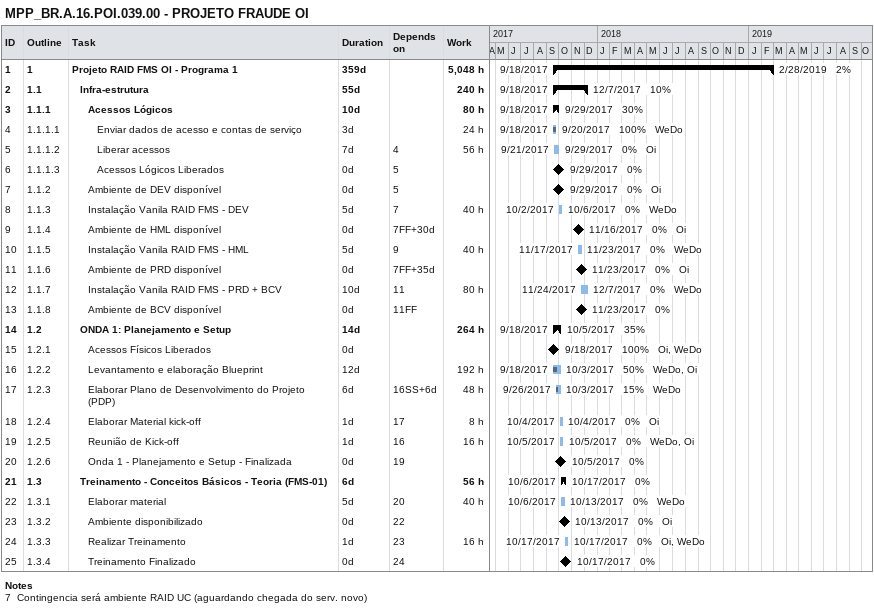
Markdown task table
MPP_BR.A.16.POI.039.00 - PROJETO FRAUDE OI

| ID | WBS | Task | Duration | Start | Finish | Predecessors | Resources | % complete | Work (h) |
|---|---|---|---|---|---|---|---|---|---|
| 1 | 1 | **Projeto RAID FMS OI - Programa 1** | 359d | 2017-09-18 | 2019-02-28 |  |  | 2 | 5048 |
| 2 | 1.1 | **Infra-estrutura** | 55d | 2017-09-18 | 2017-12-07 |  |  | 10 | 240 |
| 3 | 1.1.1 | **Acessos Lógicos** | 10d | 2017-09-18 | 2017-09-29 |  |  | 30 | 80 |
| 4 | 1.1.1.1 | Enviar dados de acesso e contas de serviço | 3d | 2017-09-18 | 2017-09-20 |  | WeDo | 100 | 24 |
| 5 | 1.1.1.2 | Liberar acessos | 7d | 2017-09-21 | 2017-09-29 | 4 | Oi | 0 | 56 |
| 6 | 1.1.1.3 | Acessos Lógicos Liberados | 0d | 2017-09-29 | 2017-09-29 | 5 |  | 0 |  |
| 7 | 1.1.2 | Ambiente de DEV disponível | 0d | 2017-09-29 | 2017-09-29 | 5 | Oi | 0 |  |
| 8 | 1.1.3 | Instalação Vanila RAID FMS - DEV | 5d | 2017-10-02 | 2017-10-06 | 7 | WeDo | 0 | 40 |
| 9 | 1.1.4 | Ambiente de HML disponível | 0d | 2017-11-16 | 2017-11-16 | 7FF+30d | Oi | 0 |  |
| 10 | 1.1.5 | Instalação Vanila RAID FMS - HML | 5d | 2017-11-17 | 2017-11-23 | 9 | WeDo | 0 | 40 |
| 11 | 1.1.6 | Ambiente de PRD disponível | 0d | 2017-11-23 | 2017-11-23 | 7FF+35d | Oi | 0 |  |
| 12 | 1.1.7 | Instalação Vanila RAID FMS - PRD + BCV | 10d | 2017-11-24 | 2017-12-07 | 11 | WeDo | 0 | 80 |
| 13 | 1.1.8 | Ambiente de BCV disponível | 0d | 2017-11-23 | 2017-11-23 | 11FF |  | 0 |  |
| 14 | 1.2 | **ONDA 1: Planejamento e Setup** | 14d | 2017-09-18 | 2017-10-05 |  |  | 35 | 264 |
| 15 | 1.2.1 | Acessos Físicos Liberados | 0d | 2017-09-18 | 2017-09-18 |  | Oi, WeDo | 100 |  |
| 16 | 1.2.2 | Levantamento e elaboração Blueprint | 12d | 2017-09-18 | 2017-10-03 |  | WeDo, Oi | 50 | 192 |
| 17 | 1.2.3 | Elaborar Plano de Desenvolvimento do Projeto (PDP) | 6d | 2017-09-26 | 2017-10-03 | 16SS+6d | WeDo | 15 | 48 |
| 18 | 1.2.4 | Elaborar Material kick-off | 1d | 2017-10-04 | 2017-10-04 | 17 | Oi | 0 | 8 |
| 19 | 1.2.5 | Reunião de Kick-off | 1d | 2017-10-05 | 2017-10-05 | 16 | WeDo, Oi | 0 | 16 |
| 20 | 1.2.6 | Onda 1 - Planejamento e Setup - Finalizada | 0d | 2017-10-05 | 2017-10-05 | 19 |  | 0 |  |
| 21 | 1.3 | **Treinamento - Conceitos Básicos - Teoria (FMS-01)** | 6d | 2017-10-06 | 2017-10-17 |  |  | 0 | 56 |
| 22 | 1.3.1 | Elaborar material | 5d | 2017-10-06 | 2017-10-13 | 20 | WeDo | 0 | 40 |
| 23 | 1.3.2 | Ambiente disponibilizado | 0d | 2017-10-13 | 2017-10-13 | 22 | Oi | 0 |  |
| 24 | 1.3.3 | Realizar Treinamento | 1d | 2017-10-17 | 2017-10-17 | 23 | Oi, WeDo | 0 | 16 |
| 25 | 1.3.4 | Treinamento Finalizado | 0d | 2017-10-17 | 2017-10-17 | 24 |  | 0 |  |

Notes
- 7: Contingencia será ambiente RAID UC (aguardando chegada do serv. novo)
